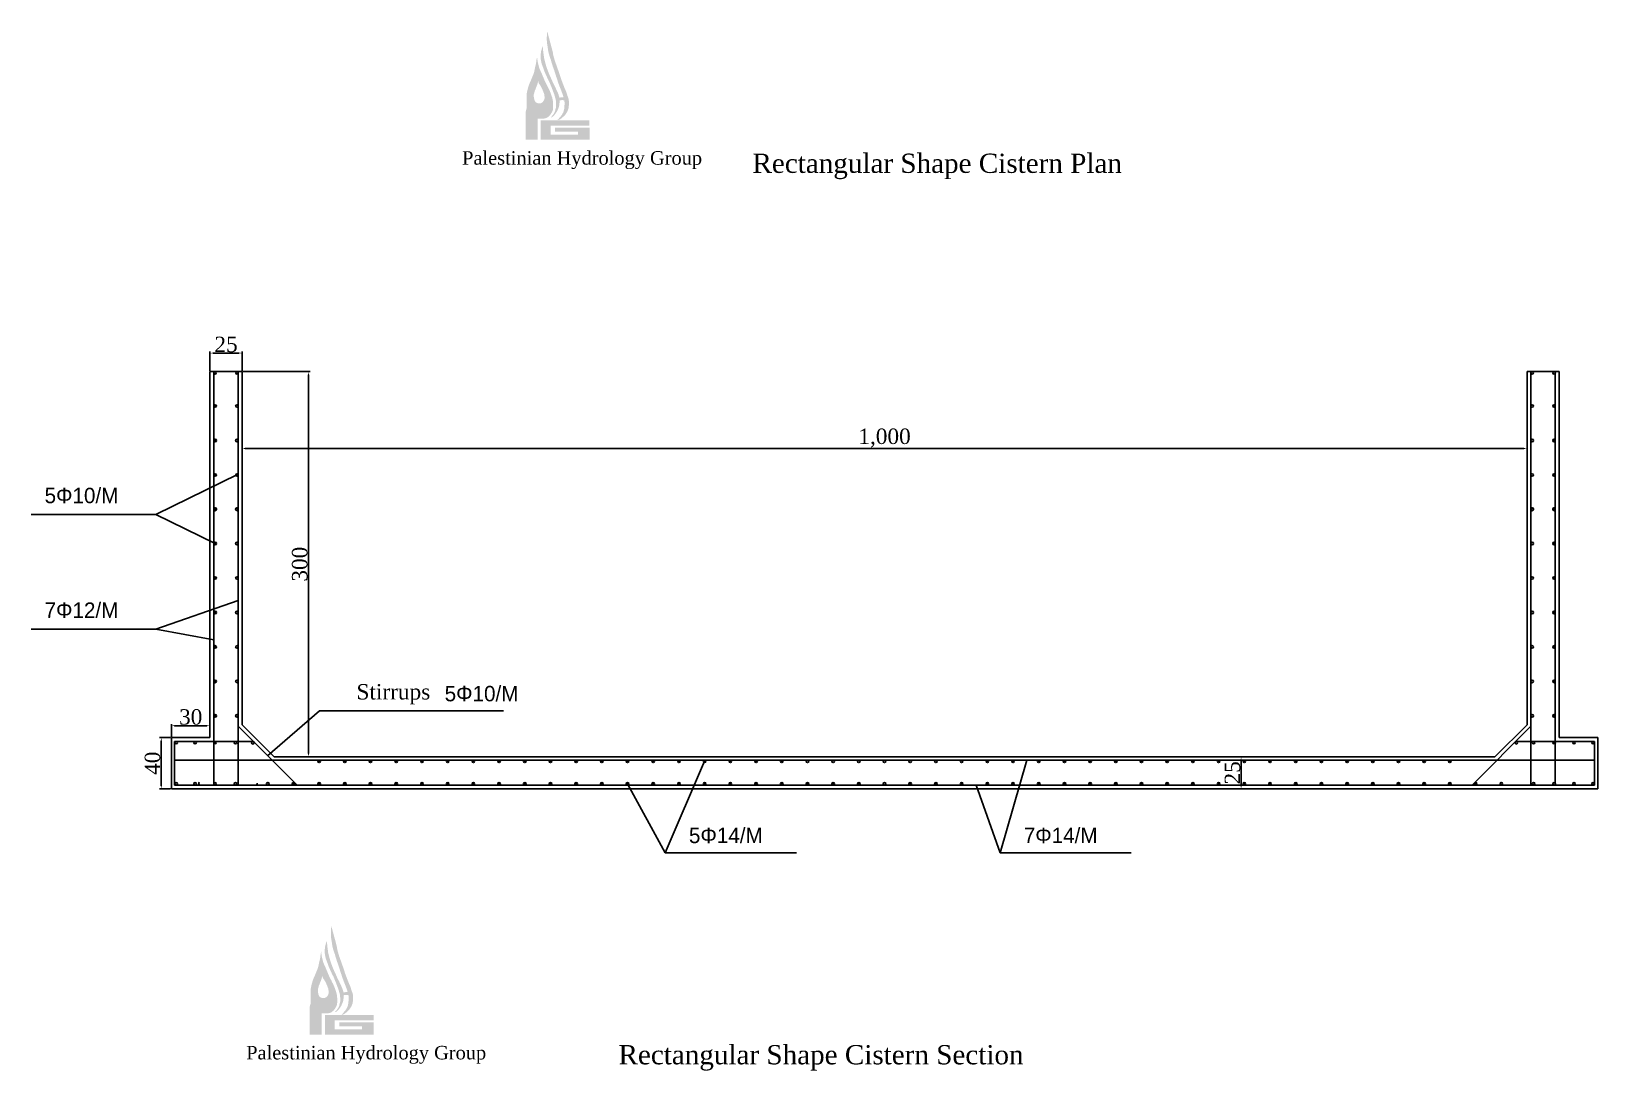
# Model space of a CAD drawing. Extents: x 19664 to 20919, y 9431 to 11204.
# Drawn here: x 19664 to 20883, y 9431 to 10240 of the extents above; entities that cross this region are included whole.
import ezdxf

# ---------------------------------------------------------------- set-up
doc = ezdxf.new("R2010")
doc.units = 0
doc.header["$LTSCALE"] = 5
doc.layers.get('0').update_dxf_attribs({"linetype": 'CONTINUOUS'})
doc.layers.get('DEFPOINTS').update_dxf_attribs({"linetype": 'CONTINUOUS'})
doc.styles.get("Standard").update_dxf_attribs({"font": 'times.ttf', "height": 12})
doc.styles.add('STYLE1', font='greekc.shx', dxfattribs={"height": 15})
doc.dimstyles.get("Standard").update_dxf_attribs({"dimtxt": 0.18, "dimasz": 0.18, "dimexe": 0.18, "dimexo": 0.0625, "dimgap": 0.09, "dimtad": 0, "dimtih": 1, "dimtoh": 1, "dimdec": 4, "dimzin": 0, "dimdsep": 46, "dimtxsty": 'Standard', "dimcen": 0.09, "dimadec": 0, "dimazin": 0, "dimtfac": 1, "dimtdec": 4, "dimtofl": 0, "dimtmove": 0, "dimatfit": 3, "dimfxl": 1, "dimtolj": 1, "dimtzin": 0, "dimarcsym": 0})

# ---------------------------------------------------------------- blocks, each defined once
blk = doc.blocks.new('*D11')
at = {"color": 0, "linetype": 'Continuous', "lineweight": -2, "ltscale": 0.3}
for p, q in [((19828, 9974.4), (19828, 9913.8)), ((20828, 9974.4), (20828, 9913.8)), ((19830.5, 9915.1), (20825.5, 9915.1))]:
    blk.add_line(p, q, dxfattribs=at)
at = {"color": 0, "linetype": 'Continuous', "ltscale": 0.3}
for points in [[(19830.5, 9915.5), (19830.5, 9914.6), (19828, 9915.1)], [(20825.5, 9915.5), (20825.5, 9914.6), (20828, 9915.1)]]:
    blk.add_solid(points, dxfattribs=at)
at = {"layer": 'DEFPOINTS', "color": 0, "linetype": 'Continuous', "ltscale": 0.3}
for p in [(19828, 9975), (20828, 9975), (20828, 9915.1)]:
    blk.add_point(p, dxfattribs=at)
at = {"color": 0, "linetype": 'Continuous', "ltscale": 0.3, "insert": (20328, 9923.2), "char_height": 12, "attachment_point": 5}
blk.add_mtext('\\A1;1,000', dxfattribs=at)
blk = doc.blocks.new('*D12')
at = {"color": 0, "linetype": 'Continuous', "lineweight": -2, "ltscale": 0.3}
for p, q in [((19828.6, 9975), (19880.9, 9975)), ((19879.7, 9972.5), (19879.7, 9677.5)), ((19853.6, 9675), (19880.9, 9675))]:
    blk.add_line(p, q, dxfattribs=at)
at = {"color": 0, "linetype": 'Continuous', "ltscale": 0.3}
for points in [[(19879.3, 9972.5), (19880.1, 9972.5), (19879.7, 9975)], [(19879.3, 9677.5), (19880.1, 9677.5), (19879.7, 9675)]]:
    blk.add_solid(points, dxfattribs=at)
at = {"layer": 'DEFPOINTS', "color": 0, "linetype": 'Continuous', "ltscale": 0.3}
for p in [(19828, 9975), (19853, 9675), (19879.7, 9675)]:
    blk.add_point(p, dxfattribs=at)
at = {"color": 0, "linetype": 'Continuous', "ltscale": 0.3, "insert": (19872.9, 9825), "char_height": 12, "attachment_point": 5, "rotation": 90}
blk.add_mtext('\\A1;300', dxfattribs=at)
blk = doc.blocks.new('*D16')
at = {"color": 0, "linetype": 'Continuous', "lineweight": -2, "ltscale": 0.3}
for p, q in [((19773, 9690.6), (19773, 9700.5)), ((19800.5, 9699.2), (19775.5, 9699.2)), ((19803, 9690.6), (19803, 9700.5))]:
    blk.add_line(p, q, dxfattribs=at)
at = {"color": 0, "linetype": 'Continuous', "ltscale": 0.3}
for points in [[(19775.5, 9699.6), (19775.5, 9698.8), (19773, 9699.2)], [(19800.5, 9699.6), (19800.5, 9698.8), (19803, 9699.2)]]:
    blk.add_solid(points, dxfattribs=at)
at = {"layer": 'DEFPOINTS', "color": 0, "linetype": 'Continuous', "ltscale": 0.3}
for p in [(19773, 9699.2), (19773, 9690), (19803, 9690)]:
    blk.add_point(p, dxfattribs=at)
at = {"color": 0, "linetype": 'Continuous', "ltscale": 0.3, "insert": (19788, 9706), "char_height": 12, "attachment_point": 5}
blk.add_mtext('\\A1;30', dxfattribs=at)
blk = doc.blocks.new('*D17')
at = {"color": 0, "linetype": 'Continuous', "lineweight": -2, "ltscale": 0.3}
for p, q in [((19772.4, 9690), (19763.8, 9690)), ((19765.1, 9687.5), (19765.1, 9652.5)), ((19772.4, 9650), (19763.8, 9650))]:
    blk.add_line(p, q, dxfattribs=at)
at = {"color": 0, "linetype": 'Continuous', "ltscale": 0.3}
for points in [[(19764.7, 9687.5), (19765.5, 9687.5), (19765.1, 9690)], [(19764.7, 9652.5), (19765.5, 9652.5), (19765.1, 9650)]]:
    blk.add_solid(points, dxfattribs=at)
at = {"layer": 'DEFPOINTS', "color": 0, "linetype": 'Continuous', "ltscale": 0.3}
for p in [(19773, 9690), (19765.1, 9650), (19773, 9650)]:
    blk.add_point(p, dxfattribs=at)
at = {"color": 0, "linetype": 'Continuous', "ltscale": 0.3, "insert": (19758.3, 9670), "char_height": 12, "attachment_point": 5, "rotation": 90}
blk.add_mtext('\\A1;40', dxfattribs=at)
blk = doc.blocks.new('*D18')
at = {"color": 0, "linetype": 'Continuous', "lineweight": -2, "ltscale": 0.3}
for p, q in [((19803, 9975.6), (19803, 9990.7)), ((19805.5, 9989.4), (19825.5, 9989.4)), ((19828, 9975.6), (19828, 9990.7))]:
    blk.add_line(p, q, dxfattribs=at)
at = {"color": 0, "linetype": 'Continuous', "ltscale": 0.3}
for points in [[(19805.5, 9989.8), (19805.5, 9989), (19803, 9989.4)], [(19825.5, 9989.8), (19825.5, 9989), (19828, 9989.4)]]:
    blk.add_solid(points, dxfattribs=at)
at = {"layer": 'DEFPOINTS', "color": 0, "linetype": 'Continuous', "ltscale": 0.3}
for p in [(19828, 9989.4), (19803, 9975), (19828, 9975)]:
    blk.add_point(p, dxfattribs=at)
at = {"color": 0, "linetype": 'Continuous', "ltscale": 0.3, "insert": (19815.5, 9996.1), "char_height": 12, "attachment_point": 5}
blk.add_mtext('\\A1;25', dxfattribs=at)
blk = doc.blocks.new('*D19')
at = {"color": 0, "linetype": 'Continuous', "lineweight": -2, "ltscale": 0.3}
for p, q in [((20635.2, 9675), (20604.2, 9675)), ((20605.5, 9672.5), (20605.5, 9652.5)), ((20635.2, 9650), (20604.2, 9650))]:
    blk.add_line(p, q, dxfattribs=at)
at = {"color": 0, "linetype": 'Continuous', "ltscale": 0.3}
for points in [[(20605.1, 9672.5), (20605.9, 9672.5), (20605.5, 9675)], [(20605.1, 9652.5), (20605.9, 9652.5), (20605.5, 9650)]]:
    blk.add_solid(points, dxfattribs=at)
at = {"layer": 'DEFPOINTS', "color": 0, "linetype": 'Continuous', "ltscale": 0.3}
for p in [(20635.8, 9675), (20605.5, 9650), (20635.8, 9650)]:
    blk.add_point(p, dxfattribs=at)
at = {"color": 0, "linetype": 'Continuous', "ltscale": 0.3, "insert": (20598.8, 9662.5), "char_height": 12, "attachment_point": 5, "rotation": 90}
blk.add_mtext('\\A1;25', dxfattribs=at)

msp = doc.modelspace()

# ---------------------------------------------------------------- hatches: boundary and pattern name
at = {"linetype": 'Continuous', "ltscale": 0.3}
for color, points in [(4, [(20068.3399, 10173.1019), (20069.07572, 10173.88261), (20069.99549, 10174.93886), (20070.73131, 10176.13289), (20071.51312, 10177.51061), (20071.92702, 10179.3935), (20072.38691, 10181.13861), (20072.38691, 10183.71036), (20072.29493, 10185.63916), (20071.97301, 10187.33835), (20071.55911, 10188.67015), (20070.86928, 10191.09486), (20069.90352, 10193.57476), (20068.98374, 10196.05466), (20067.926, 10198.58048), (20067.0982, 10200.64706), (20066.31639, 10202.02478), (20065.4426, 10203.94433), (20064.61481, 10205.73537), (20063.46509, 10208.35304), (20062.54531, 10210.92479), (20061.80949, 10212.99137), (20061.21164, 10214.46094), (20060.88972, 10215.82939), (20060.5678, 10217.48266), (20060.38385, 10218.76853), (20060.33786, 10220.2381), (20060.38385, 10221.84544), (20060.75176, 10224.60089), (20061.30362, 10226.5297), (20061.76351, 10227.63187), (20061.99345, 10228.09111), (20062.17741, 10228.36666), (20062.22339, 10226.02453), (20062.36136, 10224.14165), (20062.54532, 10222.718), (20062.77526, 10221.20251), (20062.95921, 10219.59517), (20063.32713, 10217.89598), (20064.01696, 10215.32423), (20064.56882, 10213.25765), (20065.4886, 10210.55739), (20066.31639, 10208.26119), (20067.65007, 10205.13836), (20069.21369, 10201.73998), (20070.17945, 10199.4897), (20071.55911, 10196.83537), (20072.52488, 10194.72286), (20073.49064, 10192.65628), (20074.18047, 10191.00301), (20074.68635, 10189.34975), (20074.96228, 10188.38534), (20078.13551, 10188.56904), (20077.81359, 10189.90084), (20077.16974, 10191.69187), (20076.29595, 10193.98808), (20075.46816, 10196.05466), (20074.77833, 10197.93754), (20073.85855, 10200.32559), (20073.39866, 10201.97886), (20072.4329, 10204.77096), (20071.55911, 10207.61825), (20070.73132, 10210.19), (20069.81154, 10212.57805), (20069.30566, 10214.36909), (20068.89177, 10215.60904), (20068.20193, 10218.07967), (20067.46611, 10220.00848), (20066.77628, 10222.39653), (20066.31639, 10224.27942), (20065.94849, 10226.62154), (20065.71854, 10228.32073), (20065.25865, 10230.97506), (20065.16667, 10232.85795), (20065.16667, 10235.79709), (20065.25865, 10237.95552), (20065.4886, 10239.14955), (20065.58058, 10239.97618), (20066.13244, 10237.67998), (20066.77628, 10235.20008), (20067.55809, 10232.21501), (20068.29391, 10229.64327), (20068.89177, 10227.25522), (20069.39765, 10225.42752), (20069.85753, 10223.45279), (20070.13346, 10221.47805), (20070.73132, 10219.36555), (20071.6051, 10216.38048), (20072.52488, 10213.90058), (20073.99652, 10209.73076), (20075.10025, 10206.51608), (20076.20398, 10203.1177), (20077.44567, 10199.76524), (20078.9633, 10195.82504), (20080.25099, 10192.8859), (20081.35472, 10189.39567), (20082.18252, 10187.14539), (20082.36647, 10185.40954), (20082.36647, 10183.02149), (20082.22851, 10181.23045), (20081.95257, 10179.62311), (20081.26274, 10177.6943), (20080.15901, 10175.99511), (20079.28523, 10174.68172), (20078.41144, 10173.85508), (20077.49167, 10173.02845), (20076.5259, 10172.20182), (20075.42217, 10171.42111), (20074.73234, 10171.09964), (20074.0885, 10171.00779), (20073.30669, 10171.00779), (20074.18047, 10171.6048), (20075.05426, 10172.70698), (20076.24997, 10174.03878), (20077.16974, 10175.4165), (20077.99754, 10176.93199), (20078.41144, 10178.40156), (20078.73336, 10179.90779), (20078.91732, 10182.43361), (20078.9633, 10184.36242), (20078.87133, 10185.69422), (20078.73336, 10186.10754), (20078.36545, 10186.33716), (20076.98579, 10186.38308), (20075.60612, 10186.29123), (20075.14623, 10186.06161), (20075.05426, 10184.40835), (20074.91629, 10182.93878), (20074.73234, 10181.74475), (20074.27245, 10180.18333), (20073.6746, 10178.94338), (20073.16872, 10177.85504), (20072.29494, 10176.38547), (20071.05324, 10174.82405), (20069.9955, 10173.72187), (20069.07572, 10173.07894)]), (5, [(20098.41188, 10155.49908), (20060.47389, 10155.49908), (20060.47389, 10170.64689), (20098.36229, 10170.64689), (20098.36229, 10166.58499), (20068.06348, 10166.58499), (20068.06348, 10159.44999), (20089.38375, 10159.44999), (20089.38375, 10161.84755), (20071.62512, 10161.84755), (20071.62512, 10164.9554), (20098.46149, 10164.9554)]), (4, [(19900.31771, 9476.36135), (19901.05353, 9477.14206), (19901.9733, 9478.19832), (19902.70912, 9479.39234), (19903.49093, 9480.77006), (19903.90483, 9482.65295), (19904.36472, 9484.39806), (19904.36472, 9486.96981), (19904.27274, 9488.89862), (19903.95082, 9490.59781), (19903.53692, 9491.9296), (19902.84709, 9494.35431), (19901.88133, 9496.83421), (19900.96155, 9499.31411), (19899.90381, 9501.83993), (19899.07601, 9503.90651), (19898.2942, 9505.28424), (19897.42041, 9507.20378), (19896.59262, 9508.99482), (19895.4429, 9511.61249), (19894.52312, 9514.18424), (19893.7873, 9516.25082), (19893.18945, 9517.72039), (19892.86753, 9519.08885), (19892.54561, 9520.74211), (19892.36165, 9522.02798), (19892.31567, 9523.49755), (19892.36165, 9525.10489), (19892.72957, 9527.86034), (19893.28143, 9529.78915), (19893.74131, 9530.89132), (19893.97126, 9531.35056), (19894.15522, 9531.62611), (19894.2012, 9529.28398), (19894.33917, 9527.4011), (19894.52313, 9525.97745), (19894.75307, 9524.46196), (19894.93702, 9522.85462), (19895.30493, 9521.15543), (19895.99476, 9518.58368), (19896.54663, 9516.5171), (19897.46641, 9513.81684), (19898.2942, 9511.52064), (19899.62788, 9508.39781), (19901.1915, 9504.99943), (19902.15726, 9502.74915), (19903.53692, 9500.09482), (19904.50269, 9497.98231), (19905.46845, 9495.91573), (19906.15828, 9494.26246), (19906.66416, 9492.6092), (19906.94009, 9491.64479), (19910.11332, 9491.82849), (19909.79139, 9493.16029), (19909.14755, 9494.95132), (19908.27376, 9497.24753), (19907.44597, 9499.31411), (19906.75614, 9501.19699), (19905.83636, 9503.58505), (19905.37647, 9505.23831), (19904.41071, 9508.03041), (19903.53692, 9510.8777), (19902.70913, 9513.44945), (19901.78935, 9515.8375), (19901.28347, 9517.62854), (19900.86958, 9518.86849), (19900.17974, 9521.33912), (19899.44392, 9523.26793), (19898.75409, 9525.65598), (19898.2942, 9527.53887), (19897.9263, 9529.88099), (19897.69635, 9531.58018), (19897.23646, 9534.23452), (19897.14448, 9536.1174), (19897.14448, 9539.05654), (19897.23646, 9541.21497), (19897.46641, 9542.409), (19897.55838, 9543.23563), (19898.11025, 9540.93943), (19898.75409, 9538.45953), (19899.5359, 9535.47447), (19900.27172, 9532.90272), (19900.86958, 9530.51467), (19901.37545, 9528.68697), (19901.83534, 9526.71224), (19902.11127, 9524.7375), (19902.70913, 9522.625), (19903.58291, 9519.63993), (19904.50269, 9517.16004), (19905.97432, 9512.99021), (19907.07806, 9509.77553), (19908.18179, 9506.37715), (19909.42348, 9503.02469), (19910.94111, 9499.08449), (19912.2288, 9496.14535), (19913.33253, 9492.65512), (19914.16033, 9490.40484), (19914.34428, 9488.66899), (19914.34428, 9486.28094), (19914.20632, 9484.4899), (19913.93038, 9482.88256), (19913.24055, 9480.95375), (19912.13682, 9479.25456), (19911.26304, 9477.94117), (19910.38925, 9477.11453), (19909.46948, 9476.2879), (19908.50371, 9475.46127), (19907.39998, 9474.68056), (19906.71015, 9474.35909), (19906.06631, 9474.26724), (19905.28449, 9474.26724), (19906.15828, 9474.86426), (19907.03207, 9475.96643), (19908.22777, 9477.29823), (19909.14755, 9478.67595), (19909.97535, 9480.19144), (19910.38925, 9481.66101), (19910.71117, 9483.16724), (19910.89513, 9485.69306), (19910.94111, 9487.62187), (19910.84914, 9488.95367), (19910.71117, 9489.36699), (19910.34326, 9489.59661), (19908.9636, 9489.64253), (19907.58393, 9489.55068), (19907.12404, 9489.32106), (19907.03207, 9487.6678), (19906.8941, 9486.19823), (19906.71015, 9485.0042), (19906.25026, 9483.44279), (19905.65241, 9482.20284), (19905.14653, 9481.11449), (19904.27275, 9479.64492), (19903.03104, 9478.0835), (19901.97331, 9476.98133), (19901.05353, 9476.33839)]), (5, [(19930.38969, 9458.75853), (19892.4517, 9458.75853), (19892.4517, 9473.90634), (19930.3401, 9473.90634), (19930.3401, 9469.84444), (19900.04129, 9469.84444), (19900.04129, 9462.70945), (19921.36156, 9462.70945), (19921.36156, 9465.10701), (19903.60293, 9465.10701), (19903.60293, 9468.21485), (19930.4393, 9468.21485)])]:
    msp.add_hatch(color=color, dxfattribs=at).paths.add_polyline_path(points)
h = msp.add_hatch(color=5, dxfattribs=at)
h.paths.add_polyline_path([(20048.63167, 10155.49457), (20048.63167, 10177.2346), (20048.7241, 10177.3269), (20048.87815, 10177.88071), (20049.06302, 10178.55759), (20049.3095, 10179.48061), (20049.40193, 10180.37286), (20049.40193, 10191.04289), (20049.55599, 10191.59041), (20049.74085, 10192.48266), (20049.92572, 10193.46721), (20050.20301, 10194.54407), (20050.48031, 10195.74399), (20050.91166, 10197.06698), (20051.28138, 10198.32844), (20051.77435, 10199.52836), (20052.32894, 10200.63598), (20052.7911, 10201.8297), (20053.25326, 10202.96809), (20053.74623, 10204.19878), (20054.39325, 10205.61407), (20054.97865, 10207.21397), (20055.31758, 10208.38312), (20055.50244, 10209.15231), (20055.81055, 10210.65369), (20056.08784, 10212.16129), (20056.30352, 10212.992), (20056.73487, 10214.71497), (20056.88892, 10215.91489), (20057.01216, 10216.83791), (20057.13541, 10217.91477), (20057.47433, 10219.40077), (20057.56676, 10220.07766), (20057.69, 10218.93927), (20057.87487, 10217.70858), (20058.02892, 10216.38558), (20058.36783, 10215.09336), (20058.83, 10213.09348), (20059.29215, 10211.37051), (20059.7235, 10210.3614), (20060.3089, 10208.97688), (20061.04836, 10207.46928), (20061.81862, 10205.59248), (20062.58889, 10203.77721), (20063.08186, 10202.51575), (20063.79051, 10200.89129), (20064.46834, 10199.5683), (20065.63297, 10197.26075), (20066.21838, 10196.06083), (20066.92702, 10194.6763), (20067.38918, 10193.66098), (20068.0362, 10192.12883), (20068.34431, 10191.26735), (20068.6216, 10190.40586), (20068.77566, 10189.94435), (20068.96052, 10189.39054), (20069.11458, 10188.89827), (20069.29944, 10188.52906), (20069.42268, 10188.09832), (20069.57674, 10187.2676), (20069.73079, 10186.52919), (20069.91565, 10185.7385), (20070.03889, 10183.89246), (20070.03889, 10180.10809), (20069.88484, 10178.90817), (20069.57674, 10177.89285), (20068.99134, 10176.78522), (20068.65241, 10176.14532), (20067.91296, 10175.0377), (20066.98864, 10173.99161), (20066.21838, 10173.31473), (20065.50973, 10172.79169), (20064.95514, 10172.48401), (20063.84596, 10172.20711), (20062.70596, 10171.9302), (20061.57214, 10171.89943), (20057.99811, 10171.89943), (20057.99811, 10155.48213)])
h.paths.add_polyline_path([(20057.92077, 10184.0896), (20056.8106, 10184.51193), (20056.28195, 10184.98704), (20055.85903, 10185.72611), (20055.43611, 10186.72913), (20055.22465, 10187.94331), (20055.01319, 10188.89354), (20055.01319, 10190.63563), (20055.38324, 10191.84982), (20055.7533, 10193.59191), (20056.28195, 10194.70051), (20056.75774, 10195.96748), (20057.28639, 10197.23446), (20057.76217, 10198.60701), (20058.13222, 10199.87399), (20058.34368, 10200.66585), (20058.44941, 10201.5105), (20058.66087, 10200.19073), (20058.97806, 10199.45166), (20059.34812, 10198.81817), (20059.87677, 10198.1319), (20060.45828, 10197.18167), (20060.93407, 10196.38981), (20061.35699, 10195.43958), (20061.77991, 10194.54214), (20062.25569, 10193.38074), (20062.67861, 10192.27214), (20063.10154, 10191.11075), (20063.31299, 10189.73819), (20063.41873, 10188.68238), (20063.41873, 10187.89052), (20063.04867, 10186.46518), (20062.57288, 10185.67332), (20061.99137, 10184.88146), (20061.09266, 10184.30076), (20060.40542, 10183.93123), (20058.7666, 10183.87844), (20058.23796, 10183.93123)], flags=16)
h = msp.add_hatch(color=7, dxfattribs=at)
edge = h.paths.add_edge_path()
edge.add_arc((19824.04829, 9974.00991), 1, 0, 360)
edge = h.paths.add_edge_path()
edge.add_arc((19806.94546, 9974.00991), 1, 0, 360)
edge = h.paths.add_edge_path()
edge.add_arc((19823.99688, 9841.0629), 1, 0, 360)
edge = h.paths.add_edge_path()
edge.add_arc((19823.99688, 9867.66667), 1, 0, 360)
edge = h.paths.add_edge_path()
edge.add_arc((19823.99688, 9867.89623), 1, 0, 360)
edge = h.paths.add_edge_path()
edge.add_arc((19823.99688, 9894.5), 1, 0, 360)
edge = h.paths.add_edge_path(flags=17)
edge.add_arc((19823.99688, 9921.33333), 1, 0, 360)
edge = h.paths.add_edge_path(flags=17)
edge.add_arc((19823.99688, 9921.33333), 1, 0, 360)
edge = h.paths.add_edge_path()
edge.add_arc((19823.99688, 9948.16667), 1, 0, 360)
edge = h.paths.add_edge_path()
edge.add_arc((19806.99688, 9841.0629), 1, 0, 360)
edge = h.paths.add_edge_path()
edge.add_arc((19806.99688, 9867.66667), 1, 0, 360)
edge = h.paths.add_edge_path()
edge.add_arc((19806.99688, 9867.89623), 1, 0, 360)
edge = h.paths.add_edge_path()
edge.add_arc((19806.99688, 9894.5), 1, 0, 360)
edge = h.paths.add_edge_path(flags=17)
edge.add_arc((19806.99688, 9921.33333), 1, 0, 360)
edge = h.paths.add_edge_path(flags=17)
edge.add_arc((19806.99688, 9921.33333), 1, 0, 360)
edge = h.paths.add_edge_path()
edge.add_arc((19806.99688, 9948.16667), 1, 0, 360)
h = msp.add_hatch(color=7, dxfattribs=at)
edge = h.paths.add_edge_path()
edge.add_arc((20831.94546, 9974.00991), 1, 0, 360)
edge = h.paths.add_edge_path()
edge.add_arc((20849.04829, 9974.00991), 1, 0, 360)
edge = h.paths.add_edge_path()
edge.add_arc((20831.99688, 9841.0629), 1, 0, 360)
edge = h.paths.add_edge_path()
edge.add_arc((20831.99688, 9867.66667), 1, 0, 360)
edge = h.paths.add_edge_path()
edge.add_arc((20831.99688, 9867.89623), 1, 0, 360)
edge = h.paths.add_edge_path()
edge.add_arc((20831.99688, 9894.5), 1, 0, 360)
edge = h.paths.add_edge_path()
edge.add_arc((20831.99688, 9921.33333), 1, 0, 360)
edge = h.paths.add_edge_path()
edge.add_arc((20831.99688, 9948.16667), 1, 0, 360)
edge = h.paths.add_edge_path()
edge.add_arc((20848.99688, 9841.0629), 1, 0, 360)
edge = h.paths.add_edge_path()
edge.add_arc((20848.99688, 9867.66667), 1, 0, 360)
edge = h.paths.add_edge_path()
edge.add_arc((20848.99688, 9867.89623), 1, 0, 360)
edge = h.paths.add_edge_path()
edge.add_arc((20848.99688, 9894.5), 1, 0, 360)
edge = h.paths.add_edge_path()
edge.add_arc((20848.99688, 9921.33333), 1, 0, 360)
edge = h.paths.add_edge_path()
edge.add_arc((20848.99688, 9948.16667), 1, 0, 360)
h = msp.add_hatch(color=7, dxfattribs=at)
edge = h.paths.add_edge_path()
edge.add_arc((19823.99688, 9921.33333), 1, 0, 360)
edge = h.paths.add_edge_path()
edge.add_arc((19806.99688, 9921.33333), 1, 0, 360)
edge = h.paths.add_edge_path()
edge.add_arc((19806.99688, 9867.66667), 1, 0, 360)
edge = h.paths.add_edge_path()
edge.add_arc((19823.99688, 9867.66667), 1, 0, 360)
h = msp.add_hatch(color=7, dxfattribs=at)
edge = h.paths.add_edge_path()
edge.add_arc((20831.99688, 9921.33333), 1, 0, 360)
edge = h.paths.add_edge_path()
edge.add_arc((20848.99688, 9921.33333), 1, 0, 360)
edge = h.paths.add_edge_path()
edge.add_arc((20848.99688, 9867.66667), 1, 0, 360)
edge = h.paths.add_edge_path()
edge.add_arc((20831.99688, 9867.66667), 1, 0, 360)
h = msp.add_hatch(color=7, dxfattribs=at)
edge = h.paths.add_edge_path()
edge.add_arc((19823.99688, 9706.89623), 1, 0, 360)
edge = h.paths.add_edge_path()
edge.add_arc((19823.99688, 9733.72956), 1, 0, 360)
edge = h.paths.add_edge_path()
edge.add_arc((19823.99688, 9760.5629), 1, 0, 360)
edge = h.paths.add_edge_path()
edge.add_arc((19823.99688, 9787.39623), 1, 0, 360)
edge = h.paths.add_edge_path()
edge.add_arc((19823.99688, 9814.22956), 1, 0, 360)
edge = h.paths.add_edge_path()
edge.add_arc((19806.99688, 9706.89623), 1, 0, 360)
edge = h.paths.add_edge_path()
edge.add_arc((19806.99688, 9733.72956), 1, 0, 360)
edge = h.paths.add_edge_path()
edge.add_arc((19806.99688, 9760.5629), 1, 0, 360)
edge = h.paths.add_edge_path()
edge.add_arc((19806.99688, 9787.39623), 1, 0, 360)
edge = h.paths.add_edge_path()
edge.add_arc((19806.99688, 9814.22956), 1, 0, 360)
h = msp.add_hatch(color=7, dxfattribs=at)
edge = h.paths.add_edge_path()
edge.add_arc((20831.99688, 9706.89623), 1, 0, 360)
edge = h.paths.add_edge_path()
edge.add_arc((20831.99688, 9733.72956), 1, 0, 360)
edge = h.paths.add_edge_path()
edge.add_arc((20831.99688, 9760.5629), 1, 0, 360)
edge = h.paths.add_edge_path()
edge.add_arc((20831.99688, 9787.39623), 1, 0, 360)
edge = h.paths.add_edge_path()
edge.add_arc((20831.99688, 9814.22956), 1, 0, 360)
edge = h.paths.add_edge_path()
edge.add_arc((20848.99688, 9706.89623), 1, 0, 360)
edge = h.paths.add_edge_path()
edge.add_arc((20848.99688, 9733.72956), 1, 0, 360)
edge = h.paths.add_edge_path()
edge.add_arc((20848.99688, 9760.5629), 1, 0, 360)
edge = h.paths.add_edge_path()
edge.add_arc((20848.99688, 9787.39623), 1, 0, 360)
edge = h.paths.add_edge_path()
edge.add_arc((20848.99688, 9814.22956), 1, 0, 360)
h = msp.add_hatch(color=7, dxfattribs=at)
edge = h.paths.add_edge_path()
edge.add_arc((19847.99688, 9654), 1, 0, 360)
edge = h.paths.add_edge_path()
edge.add_arc((19836.35184, 9685.97227), 1, 0, 360)
edge = h.paths.add_edge_path()
edge.add_arc((19822.84325, 9686), 1, 0, 360)
edge = h.paths.add_edge_path()
edge.add_arc((19806.90056, 9686), 1, 0, 360)
edge = h.paths.add_edge_path()
edge.add_arc((19791.40484, 9686.03873), 1, 0, 360)
edge = h.paths.add_edge_path()
edge.add_arc((19776.65413, 9686.03873), 1, 0, 360)
edge = h.paths.add_edge_path()
edge.add_arc((19776.65413, 9653.96127), 1, 0, 360)
edge = h.paths.add_edge_path()
edge.add_arc((19791.40484, 9653.96127), 1, 0, 360)
edge = h.paths.add_edge_path()
edge.add_arc((19806.90056, 9654), 1, 0, 360)
edge = h.paths.add_edge_path()
edge.add_arc((19822.84325, 9654), 1, 0, 360)
h = msp.add_hatch(color=7, dxfattribs=at)
edge = h.paths.add_edge_path()
edge.add_arc((20807.99688, 9654), 1, 0, 360)
edge = h.paths.add_edge_path()
edge.add_arc((20819.64191, 9685.97227), 1, 0, 360)
edge = h.paths.add_edge_path()
edge.add_arc((20833.1505, 9686), 1, 0, 360)
edge = h.paths.add_edge_path()
edge.add_arc((20849.0932, 9686), 1, 0, 360)
edge = h.paths.add_edge_path()
edge.add_arc((20864.58891, 9686.03873), 1, 0, 360)
edge = h.paths.add_edge_path()
edge.add_arc((20879.33963, 9686.03873), 1, 0, 360)
edge = h.paths.add_edge_path()
edge.add_arc((20879.33963, 9653.96127), 1, 0, 360)
edge = h.paths.add_edge_path()
edge.add_arc((20864.58891, 9653.96127), 1, 0, 360)
edge = h.paths.add_edge_path()
edge.add_arc((20849.0932, 9654), 1, 0, 360)
edge = h.paths.add_edge_path()
edge.add_arc((20833.1505, 9654), 1, 0, 360)
h = msp.add_hatch(color=7, dxfattribs=at)
edge = h.paths.add_edge_path()
edge.add_arc((20087.99688, 9671.5), 1, 0, 360)
edge = h.paths.add_edge_path()
edge.add_arc((20067.99688, 9671.5), 1, 0, 360)
edge = h.paths.add_edge_path()
edge.add_arc((20047.99688, 9671.5), 1, 0, 360)
edge = h.paths.add_edge_path()
edge.add_arc((20027.99688, 9671.5), 1, 0, 360)
edge = h.paths.add_edge_path()
edge.add_arc((20007.99688, 9671.5), 1, 0, 360)
edge = h.paths.add_edge_path()
edge.add_arc((19987.99688, 9671.5), 1, 0, 360)
edge = h.paths.add_edge_path()
edge.add_arc((19967.99688, 9671.5), 1, 0, 360)
edge = h.paths.add_edge_path()
edge.add_arc((19947.99688, 9671.5), 1, 0, 360)
edge = h.paths.add_edge_path()
edge.add_arc((19927.99688, 9671.5), 1, 0, 360)
edge = h.paths.add_edge_path()
edge.add_arc((19907.99688, 9671.5), 1, 0, 360)
edge = h.paths.add_edge_path()
edge.add_arc((19887.99688, 9671.5), 1, 0, 360)
edge = h.paths.add_edge_path()
edge.add_arc((20087.99688, 9654), 1, 0, 360)
edge = h.paths.add_edge_path()
edge.add_arc((20067.99688, 9654), 1, 0, 360)
edge = h.paths.add_edge_path()
edge.add_arc((20047.99688, 9654), 1, 0, 360)
edge = h.paths.add_edge_path()
edge.add_arc((20027.99688, 9654), 1, 0, 360)
edge = h.paths.add_edge_path()
edge.add_arc((20007.99688, 9654), 1, 0, 360)
edge = h.paths.add_edge_path()
edge.add_arc((19987.99688, 9654), 1, 0, 360)
edge = h.paths.add_edge_path()
edge.add_arc((19967.99688, 9654), 1, 0, 360)
edge = h.paths.add_edge_path()
edge.add_arc((19947.99688, 9654), 1, 0, 360)
edge = h.paths.add_edge_path()
edge.add_arc((19927.99688, 9654), 1, 0, 360)
edge = h.paths.add_edge_path()
edge.add_arc((19907.99688, 9654), 1, 0, 360)
edge = h.paths.add_edge_path()
edge.add_arc((19887.99688, 9654), 1, 0, 360)
h = msp.add_hatch(color=7, dxfattribs=at)
edge = h.paths.add_edge_path()
edge.add_arc((20327.99688, 9671.5), 1, 0, 360)
edge = h.paths.add_edge_path()
edge.add_arc((20307.99688, 9671.5), 1, 0, 360)
edge = h.paths.add_edge_path()
edge.add_arc((20287.99688, 9671.5), 1, 0, 360)
edge = h.paths.add_edge_path()
edge.add_arc((20267.99688, 9671.5), 1, 0, 360)
edge = h.paths.add_edge_path()
edge.add_arc((20247.99688, 9671.5), 1, 0, 360)
edge = h.paths.add_edge_path()
edge.add_arc((20227.99688, 9671.5), 1, 0, 360)
edge = h.paths.add_edge_path()
edge.add_arc((20207.99688, 9671.5), 1, 0, 360)
edge = h.paths.add_edge_path()
edge.add_arc((20187.99688, 9671.5), 1, 0, 360)
edge = h.paths.add_edge_path()
edge.add_arc((20167.99688, 9671.5), 1, 0, 360)
edge = h.paths.add_edge_path()
edge.add_arc((20147.99688, 9671.5), 1, 0, 360)
edge = h.paths.add_edge_path()
edge.add_arc((20127.99688, 9671.5), 1, 0, 360)
edge = h.paths.add_edge_path()
edge.add_arc((20107.99688, 9671.5), 1, 0, 360)
edge = h.paths.add_edge_path()
edge.add_arc((20327.99688, 9654), 1, 0, 360)
edge = h.paths.add_edge_path()
edge.add_arc((20307.99688, 9654), 1, 0, 360)
edge = h.paths.add_edge_path()
edge.add_arc((20287.99688, 9654), 1, 0, 360)
edge = h.paths.add_edge_path()
edge.add_arc((20267.99688, 9654), 1, 0, 360)
edge = h.paths.add_edge_path()
edge.add_arc((20247.99688, 9654), 1, 0, 360)
edge = h.paths.add_edge_path()
edge.add_arc((20227.99688, 9654), 1, 0, 360)
edge = h.paths.add_edge_path()
edge.add_arc((20207.99688, 9654), 1, 0, 360)
edge = h.paths.add_edge_path()
edge.add_arc((20187.99688, 9654), 1, 0, 360)
edge = h.paths.add_edge_path()
edge.add_arc((20167.99688, 9654), 1, 0, 360)
edge = h.paths.add_edge_path()
edge.add_arc((20147.99688, 9654), 1, 0, 360)
edge = h.paths.add_edge_path()
edge.add_arc((20127.99688, 9654), 1, 0, 360)
edge = h.paths.add_edge_path()
edge.add_arc((20107.99688, 9654), 1, 0, 360)
h = msp.add_hatch(color=7, dxfattribs=at)
edge = h.paths.add_edge_path()
edge.add_arc((20327.99688, 9671.5), 1, 0, 360)
edge = h.paths.add_edge_path()
edge.add_arc((20347.99688, 9671.5), 1, 0, 360)
edge = h.paths.add_edge_path()
edge.add_arc((20367.99688, 9671.5), 1, 0, 360)
edge = h.paths.add_edge_path()
edge.add_arc((20387.99688, 9671.5), 1, 0, 360)
edge = h.paths.add_edge_path()
edge.add_arc((20407.99688, 9671.5), 1, 0, 360)
edge = h.paths.add_edge_path()
edge.add_arc((20427.99688, 9671.5), 1, 0, 360)
edge = h.paths.add_edge_path()
edge.add_arc((20447.99688, 9671.5), 1, 0, 360)
edge = h.paths.add_edge_path()
edge.add_arc((20467.99688, 9671.5), 1, 0, 360)
edge = h.paths.add_edge_path()
edge.add_arc((20487.99688, 9671.5), 1, 0, 360)
edge = h.paths.add_edge_path()
edge.add_arc((20507.99688, 9671.5), 1, 0, 360)
edge = h.paths.add_edge_path()
edge.add_arc((20527.99688, 9671.5), 1, 0, 360)
edge = h.paths.add_edge_path()
edge.add_arc((20547.99688, 9671.5), 1, 0, 360)
edge = h.paths.add_edge_path()
edge.add_arc((20327.99688, 9654), 1, 0, 360)
edge = h.paths.add_edge_path()
edge.add_arc((20347.99688, 9654), 1, 0, 360)
edge = h.paths.add_edge_path()
edge.add_arc((20367.99688, 9654), 1, 0, 360)
edge = h.paths.add_edge_path()
edge.add_arc((20387.99688, 9654), 1, 0, 360)
edge = h.paths.add_edge_path()
edge.add_arc((20407.99688, 9654), 1, 0, 360)
edge = h.paths.add_edge_path()
edge.add_arc((20427.99688, 9654), 1, 0, 360)
edge = h.paths.add_edge_path()
edge.add_arc((20447.99688, 9654), 1, 0, 360)
edge = h.paths.add_edge_path()
edge.add_arc((20467.99688, 9654), 1, 0, 360)
edge = h.paths.add_edge_path()
edge.add_arc((20487.99688, 9654), 1, 0, 360)
edge = h.paths.add_edge_path()
edge.add_arc((20507.99688, 9654), 1, 0, 360)
edge = h.paths.add_edge_path()
edge.add_arc((20527.99688, 9654), 1, 0, 360)
edge = h.paths.add_edge_path()
edge.add_arc((20547.99688, 9654), 1, 0, 360)
h = msp.add_hatch(color=7, dxfattribs=at)
edge = h.paths.add_edge_path()
edge.add_arc((20567.99688, 9671.5), 1, 0, 360)
edge = h.paths.add_edge_path()
edge.add_arc((20587.99688, 9671.5), 1, 0, 360)
edge = h.paths.add_edge_path()
edge.add_arc((20607.99688, 9671.5), 1, 0, 360)
edge = h.paths.add_edge_path()
edge.add_arc((20627.99688, 9671.5), 1, 0, 360)
edge = h.paths.add_edge_path()
edge.add_arc((20647.99688, 9671.5), 1, 0, 360)
edge = h.paths.add_edge_path()
edge.add_arc((20667.99688, 9671.5), 1, 0, 360)
edge = h.paths.add_edge_path()
edge.add_arc((20687.99688, 9671.5), 1, 0, 360)
edge = h.paths.add_edge_path()
edge.add_arc((20707.99688, 9671.5), 1, 0, 360)
edge = h.paths.add_edge_path()
edge.add_arc((20727.99688, 9671.5), 1, 0, 360)
edge = h.paths.add_edge_path()
edge.add_arc((20747.99688, 9671.5), 1, 0, 360)
edge = h.paths.add_edge_path()
edge.add_arc((20767.99688, 9671.5), 1, 0, 360)
edge = h.paths.add_edge_path()
edge.add_arc((20567.99688, 9654), 1, 0, 360)
edge = h.paths.add_edge_path()
edge.add_arc((20587.99688, 9654), 1, 0, 360)
edge = h.paths.add_edge_path()
edge.add_arc((20607.99688, 9654), 1, 0, 360)
edge = h.paths.add_edge_path()
edge.add_arc((20627.99688, 9654), 1, 0, 360)
edge = h.paths.add_edge_path()
edge.add_arc((20647.99688, 9654), 1, 0, 360)
edge = h.paths.add_edge_path()
edge.add_arc((20667.99688, 9654), 1, 0, 360)
edge = h.paths.add_edge_path()
edge.add_arc((20687.99688, 9654), 1, 0, 360)
edge = h.paths.add_edge_path()
edge.add_arc((20707.99688, 9654), 1, 0, 360)
edge = h.paths.add_edge_path()
edge.add_arc((20727.99688, 9654), 1, 0, 360)
edge = h.paths.add_edge_path()
edge.add_arc((20747.99688, 9654), 1, 0, 360)
edge = h.paths.add_edge_path()
edge.add_arc((20767.99688, 9654), 1, 0, 360)
h = msp.add_hatch(color=7, dxfattribs=at)
edge = h.paths.add_edge_path()
edge.add_arc((19867.99688, 9654), 1, 0, 360)
h = msp.add_hatch(color=7, dxfattribs=at)
edge = h.paths.add_edge_path()
edge.add_arc((20787.99688, 9654), 1, 0, 360)
h = msp.add_hatch(color=5, dxfattribs=at)
h.paths.add_polyline_path([(19880.60948, 9458.75402), (19880.60948, 9480.49405), (19880.70191, 9480.58635), (19880.85596, 9481.14016), (19881.04082, 9481.81704), (19881.28731, 9482.74006), (19881.37974, 9483.63231), (19881.37974, 9494.30234), (19881.5338, 9494.84986), (19881.71866, 9495.74211), (19881.90353, 9496.72666), (19882.18082, 9497.80352), (19882.45812, 9499.00344), (19882.88947, 9500.32643), (19883.25919, 9501.58789), (19883.75216, 9502.78781), (19884.30675, 9503.89544), (19884.76891, 9505.08915), (19885.23107, 9506.22754), (19885.72404, 9507.45823), (19886.37106, 9508.87352), (19886.95646, 9510.47342), (19887.29539, 9511.64258), (19887.48025, 9512.41176), (19887.78836, 9513.91314), (19888.06565, 9515.42074), (19888.28133, 9516.25145), (19888.71268, 9517.97442), (19888.86673, 9519.17435), (19888.98997, 9520.09737), (19889.11322, 9521.17422), (19889.45214, 9522.66023), (19889.54457, 9523.33711), (19889.66781, 9522.19872), (19889.85268, 9520.96803), (19890.00673, 9519.64503), (19890.34564, 9518.35281), (19890.8078, 9516.35293), (19891.26996, 9514.62997), (19891.70131, 9513.62086), (19892.28671, 9512.23633), (19893.02617, 9510.72873), (19893.79643, 9508.85193), (19894.5667, 9507.03666), (19895.05967, 9505.7752), (19895.76831, 9504.15074), (19896.44615, 9502.82775), (19897.61078, 9500.52021), (19898.19619, 9499.32028), (19898.90483, 9497.93576), (19899.36699, 9496.92043), (19900.01401, 9495.38828), (19900.32212, 9494.5268), (19900.59941, 9493.66531), (19900.75347, 9493.2038), (19900.93833, 9492.64999), (19901.09239, 9492.15772), (19901.27725, 9491.78851), (19901.40049, 9491.35777), (19901.55455, 9490.52705), (19901.7086, 9489.78864), (19901.89346, 9488.99795), (19902.0167, 9487.15192), (19902.0167, 9483.36754), (19901.86265, 9482.16762), (19901.55455, 9481.1523), (19900.96915, 9480.04468), (19900.63022, 9479.40477), (19899.89077, 9478.29715), (19898.96645, 9477.25106), (19898.19619, 9476.57418), (19897.48754, 9476.05114), (19896.93295, 9475.74346), (19895.82377, 9475.46656), (19894.68377, 9475.18965), (19893.54995, 9475.15888), (19889.97592, 9475.15888), (19889.97592, 9458.74158)])
h.paths.add_polyline_path([(19889.89858, 9487.34905), (19888.78841, 9487.77138), (19888.25976, 9488.24649), (19887.83684, 9488.98556), (19887.41392, 9489.98858), (19887.20246, 9491.20277), (19886.991, 9492.153), (19886.991, 9493.89508), (19887.36105, 9495.10927), (19887.73111, 9496.85136), (19888.25976, 9497.95996), (19888.73555, 9499.22693), (19889.2642, 9500.49391), (19889.73998, 9501.86646), (19890.11003, 9503.13344), (19890.32149, 9503.9253), (19890.42722, 9504.76995), (19890.63868, 9503.45018), (19890.95587, 9502.71111), (19891.32593, 9502.07763), (19891.85458, 9501.39135), (19892.43609, 9500.44112), (19892.91187, 9499.64926), (19893.3348, 9498.69903), (19893.75772, 9497.80159), (19894.2335, 9496.6402), (19894.65642, 9495.53159), (19895.07934, 9494.3702), (19895.2908, 9492.99764), (19895.39653, 9491.94183), (19895.39653, 9491.14997), (19895.02647, 9489.72463), (19894.55069, 9488.93277), (19893.96918, 9488.14091), (19893.07047, 9487.56021), (19892.38323, 9487.19068), (19890.74441, 9487.13789), (19890.21577, 9487.19068)], flags=16)

# ---------------------------------------------------------------- linework, layer by layer
for p, q in [((19802.99688, 9975), (19802.99688, 9690)), ((19805.99688, 9975), (19805.99688, 9653)), ((19824.99688, 9975), (19824.99688, 9653)), ((19827.99688, 9975), (19827.99688, 9700)), ((20827.99688, 9975), (20827.99688, 9700)), ((20830.99688, 9975), (20830.99688, 9653)), ((20849.99688, 9975), (20849.99688, 9653)), ((20852.99688, 9975), (20852.99688, 9690)), ((19760.99317, 9863.66754), (19663.9751, 9863.66754)), ((19760.99317, 9774.37685), (19663.9751, 9774.37685)), ((19824.99688, 9698.75736), (19870.75424, 9653)), ((19827.99688, 9700), (19852.99688, 9675)), ((20830.99688, 9698.75736), (20785.23952, 9653)), ((20827.99688, 9700), (20802.99688, 9675)), ((19802.99688, 9690), (19772.99688, 9690)), ((19772.99688, 9690), (19772.99688, 9650)), ((19836.75424, 9687), (19775.49688, 9687)), ((19775.49688, 9687), (19775.49688, 9653)), ((20819.23952, 9687), (20880.49688, 9687)), ((20852.99688, 9690), (20882.99688, 9690)), ((20880.49688, 9687), (20880.49688, 9653)), ((20882.99688, 9690), (20882.99688, 9650)), ((20157.37147, 9600.26057), (20187.99688, 9671.5)), ((20417.96718, 9600.26057), (20438.67529, 9672.5)), ((20157.37147, 9600.26057), (20127.99688, 9654)), ((20417.96718, 9600.26057), (20399.32067, 9653)), ((20157.37147, 9600.26057), (20259.37702, 9600.26057)), ((20417.96718, 9600.26057), (20519.97273, 9600.26057))]:
    msp.add_line(p, q, dxfattribs=at)
at = {"color": 7, "linetype": 'Continuous', "ltscale": 0.3}
for p, q in [((19802.99688, 9975), (19827.99688, 9975)), ((20852.99688, 9975), (20827.99688, 9975)), ((19824.99688, 9895.22744), (19760.99317, 9863.66754)), ((19760.99317, 9863.66754), (19806.99688, 9841.0629)), ((19824.99688, 9796.64268), (19760.99317, 9774.37685)), ((19760.99317, 9774.37685), (19805.99688, 9766.03091)), ((19847.87556, 9675.87868), (19888.30182, 9710.82788)), ((19888.30182, 9710.82788), (20031.55101, 9710.82788))]:
    msp.add_line(p, q, dxfattribs=at)
for p, q in [((19775.49688, 9672.5), (20327.99688, 9672.5)), ((19852.99688, 9675), (20327.99688, 9675)), ((20802.99688, 9675), (20327.99688, 9675)), ((20880.49688, 9672.5), (20327.99688, 9672.5)), ((19772.99688, 9650), (20327.99688, 9650)), ((19775.49688, 9653), (20327.99688, 9653)), ((20880.49688, 9653), (20327.99688, 9653)), ((20882.99688, 9650), (20327.99688, 9650))]:
    msp.add_line(p, q)
for centre in [(19806.94546, 9974.00991), (19824.04829, 9974.00991), (20831.94546, 9974.00991), (20849.04829, 9974.00991), (19806.99688, 9948.16667), (19823.99688, 9948.16667), (20831.99688, 9948.16667), (20848.99688, 9948.16667), (19806.99688, 9921.33333), (19806.99688, 9921.33333), (19823.99688, 9921.33333), (19823.99688, 9921.33333), (20831.99688, 9921.33333), (20831.99688, 9921.33333), (20848.99688, 9921.33333), (20848.99688, 9921.33333), (19806.99688, 9894.5), (19823.99688, 9894.5), (20831.99688, 9894.5), (20848.99688, 9894.5), (19806.99688, 9867.89623), (19806.99688, 9867.66667), (19823.99688, 9867.89623), (19823.99688, 9867.66667), (20831.99688, 9867.89623), (20831.99688, 9867.66667), (20848.99688, 9867.89623), (20848.99688, 9867.66667), (19806.99688, 9841.0629), (19823.99688, 9841.0629), (20831.99688, 9841.0629), (20848.99688, 9841.0629), (19806.99688, 9814.22956), (19823.99688, 9814.22956), (20831.99688, 9814.22956), (20848.99688, 9814.22956), (19806.99688, 9787.39623), (19823.99688, 9787.39623), (20831.99688, 9787.39623), (20848.99688, 9787.39623), (19806.99688, 9760.5629), (19823.99688, 9760.5629), (20831.99688, 9760.5629), (20848.99688, 9760.5629), (19806.99688, 9733.72956), (19823.99688, 9733.72956), (20831.99688, 9733.72956), (20848.99688, 9733.72956), (19806.99688, 9706.89623), (19823.99688, 9706.89623), (20831.99688, 9706.89623), (20848.99688, 9706.89623), (19776.65413, 9686.03873), (19791.40484, 9686.03873), (19806.90056, 9686), (19822.84325, 9686), (19836.35184, 9685.97227), (20819.64191, 9685.97227), (20833.1505, 9686), (20849.0932, 9686), (20864.58891, 9686.03873), (20879.33963, 9686.03873), (19887.99688, 9671.5), (19907.99688, 9671.5), (19927.99688, 9671.5), (19947.99688, 9671.5), (19967.99688, 9671.5), (19987.99688, 9671.5), (20007.99688, 9671.5), (20027.99688, 9671.5), (20047.99688, 9671.5), (20067.99688, 9671.5), (20087.99688, 9671.5), (20107.99688, 9671.5), (20127.99688, 9671.5), (20147.99688, 9671.5), (20167.99688, 9671.5), (20187.99688, 9671.5), (20207.99688, 9671.5), (20227.99688, 9671.5), (20247.99688, 9671.5), (20267.99688, 9671.5), (20287.99688, 9671.5), (20307.99688, 9671.5), (20327.99688, 9671.5), (20327.99688, 9671.5), (20347.99688, 9671.5), (20367.99688, 9671.5), (20387.99688, 9671.5), (20407.99688, 9671.5), (20427.99688, 9671.5), (20447.99688, 9671.5), (20467.99688, 9671.5), (20487.99688, 9671.5), (20507.99688, 9671.5), (20527.99688, 9671.5), (20547.99688, 9671.5), (20567.99688, 9671.5), (20587.99688, 9671.5), (20607.99688, 9671.5), (20627.99688, 9671.5), (20647.99688, 9671.5), (20667.99688, 9671.5), (20687.99688, 9671.5), (20707.99688, 9671.5), (20727.99688, 9671.5), (20747.99688, 9671.5), (20767.99688, 9671.5), (19776.65413, 9653.96127), (19791.40484, 9653.96127), (19806.90056, 9654), (19822.84325, 9654), (19847.99688, 9654), (19867.99688, 9654), (19887.99688, 9654), (19907.99688, 9654), (19927.99688, 9654), (19947.99688, 9654), (19967.99688, 9654), (19987.99688, 9654), (20007.99688, 9654), (20027.99688, 9654), (20047.99688, 9654), (20067.99688, 9654), (20087.99688, 9654), (20107.99688, 9654), (20127.99688, 9654), (20147.99688, 9654), (20167.99688, 9654), (20187.99688, 9654), (20207.99688, 9654), (20227.99688, 9654), (20247.99688, 9654), (20267.99688, 9654), (20287.99688, 9654), (20307.99688, 9654), (20327.99688, 9654), (20327.99688, 9654), (20347.99688, 9654), (20367.99688, 9654), (20387.99688, 9654), (20407.99688, 9654), (20427.99688, 9654), (20447.99688, 9654), (20467.99688, 9654), (20487.99688, 9654), (20507.99688, 9654), (20527.99688, 9654), (20547.99688, 9654), (20567.99688, 9654), (20587.99688, 9654), (20607.99688, 9654), (20627.99688, 9654), (20647.99688, 9654), (20667.99688, 9654), (20687.99688, 9654), (20707.99688, 9654), (20727.99688, 9654), (20747.99688, 9654), (20767.99688, 9654), (20787.99688, 9654), (20807.99688, 9654), (20833.1505, 9654), (20849.0932, 9654), (20864.58891, 9653.96127), (20879.33963, 9653.96127)]:
    msp.add_circle(centre, 1, dxfattribs=at)
for centre, radius, start, end in [((19795.64451, 9654.33542), 1.36938, 142.42924096, 257.21310154), ((19838.60099, 9654.09136), 1.11383, 281.52678834, 21.42312175)]:
    msp.add_arc(centre, radius, start, end, dxfattribs=at)
at = {"color": 7, "linetype": 'Continuous'}
for p in [(19806.99688, 9948.16667), (20848.99688, 9948.16667), (19806.99688, 9921.33333), (20848.99688, 9921.33333), (19806.99688, 9894.5), (20848.99688, 9894.5), (19806.99688, 9867.66667), (20848.99688, 9867.66667), (19806.99688, 9840.83333), (20848.99688, 9840.83333), (19806.99688, 9814), (20848.99688, 9814), (19806.99688, 9787.16667), (20848.99688, 9787.16667), (19806.99688, 9760.33333), (20848.99688, 9760.33333), (19806.99688, 9733.5), (20848.99688, 9733.5), (19806.99688, 9706.66667), (20848.99688, 9706.66667), (19806.99688, 9686.03873), (20848.99688, 9686.03873), (19887.99688, 9671.5), (19907.99688, 9671.5), (19927.99688, 9671.5), (19947.99688, 9671.5), (19967.99688, 9671.5), (19987.99688, 9671.5), (20007.99688, 9671.5), (20027.99688, 9671.5), (20047.99688, 9671.5), (20067.99688, 9671.5), (20087.99688, 9671.5), (20107.99688, 9671.5), (20127.99688, 9671.5), (20147.99688, 9671.5), (20167.99688, 9671.5), (20187.99688, 9671.5), (20207.99688, 9671.5), (20227.99688, 9671.5), (20247.99688, 9671.5), (20407.99688, 9671.5), (20427.99688, 9671.5), (20447.99688, 9671.5), (20467.99688, 9671.5), (20487.99688, 9671.5), (20507.99688, 9671.5), (20527.99688, 9671.5), (20547.99688, 9671.5), (20567.99688, 9671.5), (20587.99688, 9671.5), (20607.99688, 9671.5), (20627.99688, 9671.5), (20647.99688, 9671.5), (20667.99688, 9671.5), (20687.99688, 9671.5), (20707.99688, 9671.5), (20727.99688, 9671.5), (20747.99688, 9671.5), (20767.99688, 9671.5), (19847.99688, 9655), (19867.99688, 9655), (20787.99688, 9655), (20807.99688, 9655), (19887.99688, 9654), (19907.99688, 9654), (19927.99688, 9654), (19947.99688, 9654), (19967.99688, 9654), (19987.99688, 9654), (20007.99688, 9654), (20027.99688, 9654), (20047.99688, 9654), (20067.99688, 9654), (20087.99688, 9654), (20107.99688, 9654), (20127.99688, 9654), (20147.99688, 9654), (20167.99688, 9654), (20187.99688, 9654), (20207.99688, 9654), (20227.99688, 9654), (20247.99688, 9654), (20267.99688, 9654), (20287.99688, 9654), (20307.99688, 9654), (20347.99688, 9654), (20367.99688, 9654), (20387.99688, 9654), (20407.99688, 9654), (20427.99688, 9654), (20447.99688, 9654), (20467.99688, 9654), (20487.99688, 9654), (20507.99688, 9654), (20527.99688, 9654), (20547.99688, 9654), (20567.99688, 9654), (20587.99688, 9654), (20607.99688, 9654), (20627.99688, 9654), (20647.99688, 9654), (20667.99688, 9654), (20687.99688, 9654), (20707.99688, 9654), (20727.99688, 9654), (20747.99688, 9654), (20767.99688, 9654)]:
    msp.add_point(p, dxfattribs=at)

# ---------------------------------------------------------------- texts
at = {"linetype": 'Continuous', "ltscale": 0.3}
for s, height, p in [('Palestinian Hydrology Group', 10.5, (19999.2325, 10136.12453)), ('Rectangular Shape Cistern Plan', 15, (20225.2094, 10129.71992)), ('Palestinian Hydrology Group', 10.5, (19831.21031, 9439.38398)), ('Rectangular Shape Cistern Section', 15, (20120.95943, 9435.528))]:
    msp.add_text(s, height=height, dxfattribs=at).set_placement(p)
at = {"linetype": 'Continuous', "ltscale": 0.3, "style": 'STYLE1'}
for s, p in [('5F10/M', (19674.29358, 9872.5104)), ('7F12/M', (19674.29358, 9783.2197)), ('5F10/M', (19985.65186, 9718.23419)), ('5F14/M', (20175.76651, 9607.78984)), ('7F14/M', (20436.36222, 9607.78984))]:
    msp.add_text(s, height=12, dxfattribs=at).set_placement(p)
at = {"color": 7, "linetype": 'Continuous', "ltscale": 0.3}
msp.add_text('Stirrups ', height=12, dxfattribs=at).set_placement((19917.0401, 9719.66343))

# ---------------------------------------------------------------- dimensions: what is measured, and where the dimension line sits
for base, p1, p2, picture, middle in [((19827.99688, 9989.40227), (19802.99688, 9975), (19827.99688, 9975), '*D18', (19815.49688, 9996.13109)), ((20827.99688, 9915.0592), (19827.99688, 9975), (20827.99688, 9975), '*D11', (20327.99688, 9923.15933)), ((19772.99688, 9699.2263), (19802.99688, 9690), (19772.99688, 9690), '*D16', (19787.99688, 9705.95513))]:
    dim = msp.add_linear_dim(base=base, p1=p1, p2=p2, dimstyle='Standard', override={"dimtxt": 2.5, "dimasz": 2.5, "dimexe": 1.25, "dimexo": 0.625, "dimgap": 0.625, "dimtad": 1, "dimtih": 0, "dimtoh": 0, "dimzin": 8, "dimlunit": 6, "dimcen": 2.5, "dimtofl": 1}, dxfattribs=at)
    dim.commit()
    dim.dimension.update_dxf_attribs({"geometry": picture, "text_midpoint": middle})
for base, p1, p2, picture, middle in [((19879.67728, 9675), (19827.99688, 9975), (19852.99688, 9675), '*D12', (19872.94846, 9825)), ((19765.07038, 9650), (19772.99688, 9690), (19772.99688, 9650), '*D17', (19758.34156, 9670)), ((20605.49688, 9650), (20635.83029, 9675), (20635.83029, 9650), '*D19', (20598.76806, 9662.5))]:
    dim = msp.add_linear_dim(base=base, p1=p1, p2=p2, angle=90, dimstyle='Standard', override={"dimtxt": 2.5, "dimasz": 2.5, "dimexe": 1.25, "dimexo": 0.625, "dimgap": 0.625, "dimtad": 1, "dimtih": 0, "dimtoh": 0, "dimzin": 8, "dimlunit": 6, "dimcen": 2.5, "dimtofl": 1}, dxfattribs=at)
    dim.commit()
    dim.dimension.update_dxf_attribs({"geometry": picture, "text_midpoint": middle})

doc.saveas('drawing.dxf')
